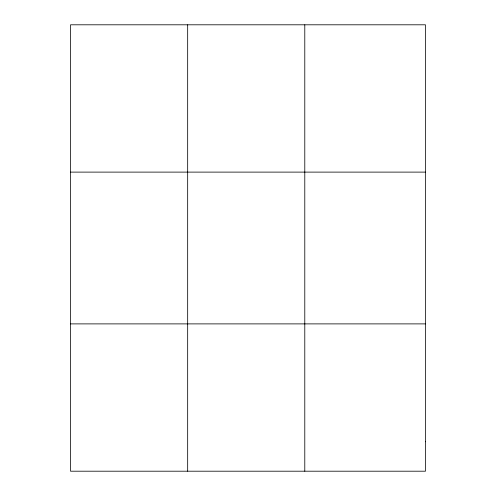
<?xml version="1.0" encoding="UTF-8"?>
<svg xmlns="http://www.w3.org/2000/svg" width="496" height="496" viewBox="0 0 496 496"><rect width="100%" height="100%" fill="white"/><g stroke="black" fill="none" stroke-linecap="round" stroke-linejoin="round"><path stroke-width="0.74" d="M187.668 471.2L187.668 24.8M304.786 471.2L304.786 24.8M70.544 172.112L425.456 172.112M70.544 323.888L425.456 323.888M425.456 441.738L425.456 471.2L70.544 471.2L70.544 24.8L425.456 24.8L425.456 441.738"/></g></svg>
